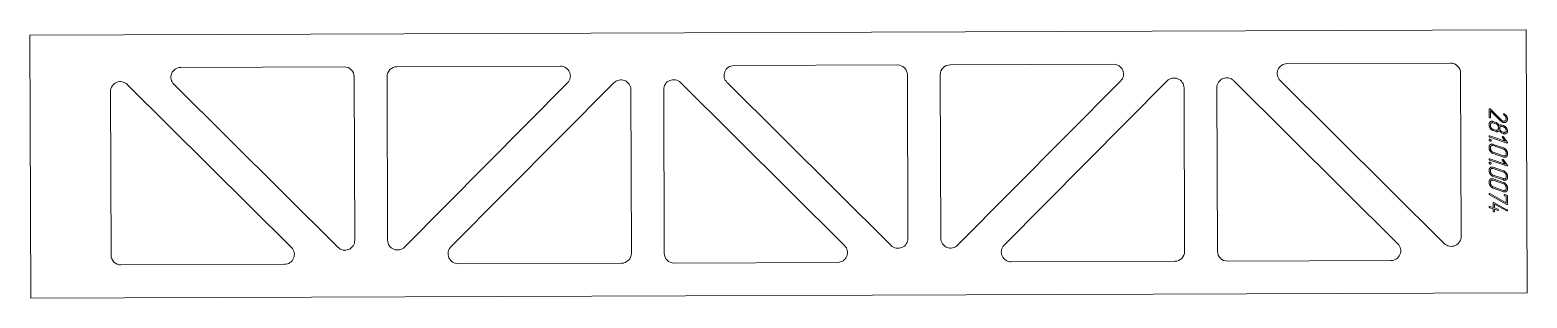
# Model space of a CAD drawing. Header units: millimetres. Extents: x -1 to 2276, y 0 to 408.
import ezdxf

# ---------------------------------------------------------------- set-up
doc = ezdxf.new("R2010")
doc.units = ezdxf.units.MM
doc.linetypes.add('K5LT_BASIC', pattern=[0])
doc.layers.add('Engraving', color=7, linetype='Continuous')

msp = doc.modelspace()

# ---------------------------------------------------------------- linework, layer by layer
at = {"color": 143, "linetype": 'K5LT_BASIC', "lineweight": 15, "true_color": 0x33acca}
for p, q in [((-1.4, 400), (2274.4, 407.8)), ((0, 0), (-1.4, 400)), ((2275.8, 7.8), (2274.4, 407.8)), ((476.8, 351.6), (228, 350.7)), ((805.5, 352.7), (556.8, 351.9)), ((1318.2, 354.5), (1069.4, 353.6)), ((1647, 355.6), (1398.2, 354.7)), ((2159.6, 357.3), (1910.8, 356.5)), ((2175.5, 93.6), (2174.6, 342.4)), ((396.4, 76.9), (146.7, 324.9)), ((217.4, 325.1), (467.1, 77.2)), ((492.7, 87.9), (491.8, 336.6)), ((541.8, 336.8), (542.7, 88)), ((568.3, 77.5), (816.2, 327.1)), ((886.9, 327.4), (639, 77.7)), ((1237.8, 79.8), (988.2, 327.7)), ((1058.9, 328), (1308.5, 80)), ((1334.1, 90.7), (1333.2, 339.5)), ((1383.2, 339.7), (1384.1, 90.9)), ((1409.7, 80.4), (1657.6, 330)), ((1728.4, 330.3), (1480.4, 80.6)), ((1754.9, 71), (1754, 319.7)), ((1804, 319.9), (1804.9, 71.1)), ((2079.2, 82.7), (1829.6, 330.6)), ((1900.3, 330.9), (2149.9, 82.9)), ((121.2, 314.2), (122, 65.4)), ((913.4, 68.1), (912.6, 316.9)), ((962.6, 317), (963.4, 68.3)), ((137.1, 50.4), (385.9, 51.3)), ((649.7, 52.2), (898.5, 53)), ((978.5, 53.3), (1227.3, 54.2)), ((1491.1, 55.1), (1739.9, 55.9)), ((1819.9, 56.2), (2068.7, 57)), ((0, 0), (2275.8, 7.8))]:
    msp.add_line(p, q, dxfattribs=at)
for centre, start, end in [((228, 335.7), 90.1962, 225.1962), ((476.8, 336.6), 0.1962, 90.1962), ((556.8, 336.9), 90.1962, 180.1962), ((805.6, 337.7), 315.1962, 90.1962), ((1069.4, 338.6), 90.1962, 225.1962), ((1318.2, 339.5), 0.1962, 90.1962), ((1398.2, 339.7), 90.1962, 180.1962), ((1647, 340.6), 315.1962, 90.1962), ((1910.8, 341.5), 90.1962, 225.1962), ((2159.6, 342.3), 0.1962, 90.1962), ((136.2, 314.2), 45.1962, 180.1962), ((897.6, 316.8), 0.1962, 135.1962), ((977.6, 317.1), 45.1962, 180.1962), ((1739, 319.7), 0.1962, 135.1962), ((1819, 320), 45.1962, 180.1962), ((2160.5, 93.6), 225.1962, 0.1962), ((385.8, 66.3), 270.1962, 45.1962), ((477.7, 87.8), 225.1962, 0.1962), ((557.7, 88.1), 180.1962, 315.1962), ((649.6, 67.2), 135.1962, 270.1962), ((1227.2, 69.2), 270.1962, 45.1962), ((1319.1, 90.7), 225.1962, 0.1962), ((1399.1, 91), 180.1962, 315.1962), ((1491.1, 70.1), 135.1962, 270.1962), ((1739.9, 70.9), 270.1962, 0.1962), ((1819.9, 71.2), 180.1962, 270.1962), ((2068.6, 72), 270.1962, 45.1962), ((137, 65.4), 180.1962, 270.1962), ((898.4, 68), 270.1962, 0.1962), ((978.4, 68.3), 180.1962, 270.1962)]:
    msp.add_arc(centre, 15, start, end, dxfattribs=at)
at = {"layer": 'Engraving', "color": 143, "linetype": 'K5LT_BASIC', "lineweight": 15, "true_color": 0x33acca}
for p, q in [((2218.2, 287.4), (2218.2, 275.5)), ((2236.3, 271.2), (2219.7, 287.7)), ((2220.2, 274.8), (2220.2, 284.8)), ((2220.2, 284.8), (2235.1, 269.9)), ((2241.3, 280.1), (2241, 280.3)), ((2218.2, 264.6), (2218.2, 262.7)), ((2220.2, 264), (2220.2, 262)), ((2228.1, 267.2), (2224.1, 268.6)), ((2228.1, 265.2), (2224.1, 266.6)), ((2224.1, 256.6), (2228.1, 255.3)), ((2224.1, 254.7), (2228.1, 253.3)), ((2232.1, 257.9), (2232.1, 259.9)), ((2237, 270.5), (2236.3, 271.2)), ((2237.7, 269.9), (2237, 270.5)), ((2240.1, 260.2), (2238, 260.9)), ((2238, 252.9), (2240.1, 252.2)), ((2238, 250.9), (2240.1, 250.2)), ((2240.1, 262.2), (2238.1, 262.9)), ((2245.9, 255.5), (2245.6, 256.6)), ((2246, 254.8), (2245.9, 255.5)), ((2246, 254.2), (2246, 254.8)), ((2218.2, 229.8), (2218.2, 227.8)), ((2242.6, 238.5), (2219.2, 246.5)), ((2219.2, 244.5), (2245, 235.7)), ((2220.2, 229.1), (2220.2, 227.2)), ((2240.1, 228.4), (2224.1, 233.8)), ((2240.1, 226.4), (2224.1, 231.8)), ((2238.4, 244.3), (2242.6, 238.5)), ((2245.7, 237.2), (2239.8, 245.2)), ((2240.1, 250.2), (2240.7, 250)), ((2240.7, 250), (2241.3, 249.9)), ((2241.3, 249.9), (2242.4, 249.8)), ((2242.6, 203.7), (2219.2, 211.7)), ((2219.2, 209.7), (2245, 200.9)), ((2224.1, 221.8), (2240.1, 216.4)), ((2224.1, 219.8), (2240.1, 214.4)), ((2238.4, 209.4), (2242.6, 203.7)), ((2245.7, 202.4), (2239.8, 210.4)), ((2244, 219), (2244, 221)), ((2246, 218.4), (2246, 220.4)), ((2218.2, 195), (2218.2, 193)), ((2220.2, 194.3), (2220.2, 192.3)), ((2240.1, 193.5), (2224.1, 198.9)), ((2240.1, 191.5), (2224.1, 197)), ((2224.1, 187), (2240.1, 181.6)), ((2224.1, 185), (2240.1, 179.6)), ((2244, 184.2), (2244, 186.2)), ((2246, 183.5), (2246, 185.5)), ((2218.2, 177.2), (2218.2, 175.2)), ((2220.2, 176.5), (2220.2, 174.6)), ((2240.1, 175.8), (2224.1, 181.2)), ((2240.1, 173.8), (2224.1, 179.2)), ((2224.1, 169.2), (2240.1, 163.8)), ((2224.1, 167.2), (2240.1, 161.8)), ((2244, 166.4), (2244, 168.4)), ((2246, 165.8), (2246, 167.8)), ((2218.2, 158.4), (2218.4, 157.8)), ((2218.9, 157.2), (2244.8, 142.4)), ((2219.4, 159), (2219.1, 159.1)), ((2224.1, 137.7), (2219.2, 139.3)), ((2219.2, 137.4), (2224.1, 135.7)), ((2244, 144.9), (2219.4, 159)), ((2224.1, 144.6), (2224.1, 137.7)), ((2225.3, 145.2), (2225.1, 145.3)), ((2245.2, 134.4), (2225.3, 145.2)), ((2226.1, 137), (2226.1, 142.7)), ((2226.1, 142.7), (2244.8, 132.6)), ((2231.1, 135.3), (2226.1, 137)), ((2245, 156.3), (2242.1, 157.3)), ((2242.1, 155.3), (2244, 154.6)), ((2244, 154.6), (2244, 144.9)), ((2244.8, 142.4), (2245.1, 142.3)), ((2246, 143), (2246, 155)), ((2224.1, 135.7), (2224.1, 132.7)), ((2226.1, 132), (2226.1, 135)), ((2226.1, 135), (2231.1, 133.3)), ((2244.8, 132.6), (2245.1, 132.5)), ((2246, 133.2), (2245.8, 133.9))]:
    msp.add_line(p, q, dxfattribs=at)
for points in [[(2218.5, 288), (2218.2, 287.8), (2218.2, 287.4)], [(2218.2, 275.5), (2218.2, 275), (2218.5, 274.7)], [(2219.2, 288), (2218.8, 288.1), (2218.5, 288)], [(2218.5, 274.7), (2218.8, 274.3), (2219.2, 274.2)], [(2219.7, 287.7), (2219.5, 287.9), (2219.2, 288)], [(2219.2, 274.2), (2219.5, 274), (2219.8, 274.3)], [(2219.8, 274.3), (2220.2, 274.5), (2220.2, 274.8)], [(2240.2, 280.2), (2240, 280), (2240, 279.6)], [(2240, 279.6), (2240, 279.2), (2240.2, 279)], [(2241, 280.3), (2240.5, 280.5), (2240.2, 280.2)], [(2240.2, 279), (2240.3, 278.7), (2240.6, 278.5)], [(2240.6, 278.5), (2242.5, 277.1), (2243.2, 275.7)], [(2244.9, 276.3), (2243.7, 278.5), (2241.3, 280.1)], [(2243.2, 275.7), (2244, 274.2), (2244, 272.9)], [(2246, 272.3), (2246, 274.3), (2244.9, 276.3)], [(2219.9, 268.2), (2218.2, 266.9), (2218.2, 264.6)], [(2218.2, 262.7), (2218.2, 260.2), (2219.9, 257.8)], [(2224.1, 268.6), (2221.6, 269.4), (2219.9, 268.2)], [(2219.9, 257.8), (2221.7, 255.5), (2224.1, 254.7)], [(2221.3, 266.3), (2220.2, 265.5), (2220.2, 264)], [(2220.2, 262), (2220.2, 260.3), (2221.3, 258.8)], [(2224.1, 266.6), (2222.5, 267.1), (2221.3, 266.3)], [(2221.3, 258.8), (2222.5, 257.2), (2224.1, 256.6)], [(2231, 265.4), (2229.6, 266.7), (2228.1, 267.2)], [(2230.9, 263.1), (2229.8, 264.7), (2228.1, 265.2)], [(2228.1, 255.3), (2229.8, 254.7), (2230.9, 255.5)], [(2228.1, 253.3), (2229.8, 252.7), (2231.3, 253.2)], [(2232.1, 259.9), (2232.1, 261.6), (2230.9, 263.1)], [(2230.9, 255.5), (2232.1, 256.2), (2232.1, 257.9)], [(2233.4, 262.2), (2232.4, 264.1), (2231, 265.4)], [(2231.3, 253.2), (2232.8, 253.6), (2233.4, 254.7)], [(2235.4, 263.2), (2234.2, 263), (2233.4, 262.2)], [(2233.4, 254.7), (2234.3, 253.3), (2235.5, 252.3)], [(2235.2, 260.7), (2234.1, 259.9), (2234.1, 258.3)], [(2234.1, 258.3), (2234.1, 256.6), (2235.2, 255.1)], [(2235.1, 269.9), (2236.4, 268.7), (2237.3, 268.1)], [(2238, 260.9), (2236.4, 261.4), (2235.2, 260.7)], [(2235.2, 255.1), (2236.4, 253.5), (2238, 252.9)], [(2238.1, 262.9), (2236.6, 263.3), (2235.4, 263.2)], [(2235.5, 252.3), (2236.6, 251.4), (2238, 250.9)], [(2237.3, 268.1), (2238.2, 267.5), (2239.2, 267.2)], [(2239.2, 269.2), (2238.4, 269.5), (2237.7, 269.9)], [(2242.6, 269.7), (2241.2, 268.5), (2239.2, 269.2)], [(2239.2, 267.2), (2242, 266.2), (2244.1, 267.8)], [(2244.3, 259), (2242.4, 261.4), (2240.1, 262.2)], [(2242.9, 258.1), (2241.7, 259.6), (2240.1, 260.2)], [(2240.1, 252.2), (2241.7, 251.7), (2242.9, 252.4)], [(2242.4, 249.8), (2243.5, 249.9), (2244.3, 250.5)], [(2243.6, 271), (2243.2, 270.2), (2242.6, 269.7)], [(2244, 254.8), (2244, 256.5), (2242.9, 258.1)], [(2242.9, 252.4), (2244, 253.2), (2244, 254.8)], [(2244, 272.9), (2244, 271.9), (2243.6, 271)], [(2244.1, 267.8), (2246, 269.4), (2246, 272.3)], [(2245.6, 256.6), (2245.2, 257.8), (2244.3, 259)], [(2244.3, 250.5), (2246, 251.7), (2246, 254.2)], [(2218.4, 246.5), (2218.2, 246), (2218.2, 245.9)], [(2218.2, 245.9), (2218.2, 245.4), (2218.4, 245.1)], [(2218.6, 241.4), (2218.2, 241.2), (2218.2, 240.5)], [(2218.2, 240.5), (2218.2, 239.8), (2218.6, 239.2)], [(2219.9, 233.4), (2218.2, 232.1), (2218.2, 229.8)], [(2218.2, 227.8), (2218.2, 225.3), (2219.9, 223)], [(2219.2, 246.5), (2218.6, 246.7), (2218.4, 246.5)], [(2218.4, 245.1), (2218.7, 244.7), (2219.2, 244.5)], [(2219.7, 241.5), (2219.1, 241.7), (2218.6, 241.4)], [(2218.6, 239.2), (2219.1, 238.7), (2219.7, 238.5)], [(2220.6, 240.8), (2220, 241.3), (2219.7, 241.5)], [(2219.7, 238.5), (2220.2, 238.3), (2220.7, 238.6)], [(2224.1, 233.8), (2221.6, 234.6), (2219.9, 233.4)], [(2221.3, 231.5), (2220.2, 230.7), (2220.2, 229.1)], [(2221.2, 239.5), (2221.2, 240.2), (2220.6, 240.8)], [(2220.7, 238.6), (2221.2, 238.9), (2221.2, 239.5)], [(2224.1, 231.8), (2222.5, 232.3), (2221.3, 231.5)], [(2238.4, 245.6), (2238.1, 245.5), (2238.1, 245)], [(2238.1, 245), (2238.1, 244.7), (2238.4, 244.3)], [(2239.1, 245.7), (2238.7, 245.8), (2238.4, 245.6)], [(2239.8, 245.2), (2239.2, 245.6), (2239.1, 245.7)], [(2244.2, 225.2), (2242.4, 227.5), (2240.1, 228.4)], [(2245, 235.7), (2245.5, 235.6), (2245.7, 235.8)], [(2246, 236.4), (2246, 236.8), (2245.7, 237.2)], [(2245.7, 235.8), (2246, 236), (2246, 236.4)], [(2218.4, 211.7), (2218.2, 211.2), (2218.2, 211)], [(2218.2, 211), (2218.2, 210.6), (2218.4, 210.2)], [(2218.6, 206.6), (2218.2, 206.4), (2218.2, 205.7)], [(2218.2, 205.7), (2218.2, 204.9), (2218.6, 204.4)], [(2219.2, 211.7), (2218.6, 211.9), (2218.4, 211.7)], [(2218.4, 210.2), (2218.7, 209.9), (2219.2, 209.7)], [(2219.7, 206.6), (2219.1, 206.8), (2218.6, 206.6)], [(2220.6, 206), (2220, 206.5), (2219.7, 206.6)], [(2219.9, 223), (2221.7, 220.6), (2224.1, 219.8)], [(2220.2, 227.2), (2220.2, 225.5), (2221.3, 224)], [(2221.2, 204.6), (2221.2, 205.4), (2220.6, 206)], [(2221.3, 224), (2222.4, 222.4), (2224.1, 221.8)], [(2238.4, 210.8), (2238.1, 210.6), (2238.1, 210.2)], [(2238.1, 210.2), (2238.1, 209.8), (2238.4, 209.4)], [(2239.1, 210.9), (2238.7, 211), (2238.4, 210.8)], [(2239.8, 210.4), (2239.2, 210.8), (2239.1, 210.9)], [(2242.9, 224.2), (2241.7, 225.8), (2240.1, 226.4)], [(2240.1, 216.4), (2241.7, 215.8), (2242.9, 216.6)], [(2240.1, 214.4), (2242.5, 213.6), (2244.3, 214.7)], [(2244, 221), (2244, 222.7), (2242.9, 224.2)], [(2242.9, 216.6), (2244, 217.4), (2244, 219)], [(2246, 220.4), (2246, 222.9), (2244.2, 225.2)], [(2244.3, 214.7), (2246, 215.9), (2246, 218.4)], [(2219.9, 198.5), (2218.2, 197.3), (2218.2, 195)], [(2218.2, 193), (2218.2, 190.5), (2219.9, 188.2)], [(2218.6, 204.4), (2219.1, 203.8), (2219.7, 203.7)], [(2219.7, 203.7), (2220.2, 203.5), (2220.7, 203.8)], [(2224.1, 198.9), (2221.6, 199.8), (2219.9, 198.5)], [(2219.9, 188.2), (2221.7, 185.8), (2224.1, 185)], [(2221.3, 196.7), (2220.2, 195.9), (2220.2, 194.3)], [(2220.2, 192.3), (2220.2, 190.7), (2221.3, 189.1)], [(2220.7, 203.8), (2221.2, 204.1), (2221.2, 204.6)], [(2224.1, 197), (2222.5, 197.5), (2221.3, 196.7)], [(2221.3, 189.1), (2222.4, 187.6), (2224.1, 187)], [(2244.2, 190.4), (2242.4, 192.7), (2240.1, 193.5)], [(2242.9, 189.4), (2241.7, 191), (2240.1, 191.5)], [(2244, 186.2), (2244, 187.9), (2242.9, 189.4)], [(2242.9, 181.8), (2244, 182.6), (2244, 184.2)], [(2246, 185.5), (2246, 188), (2244.2, 190.4)], [(2244.3, 179.9), (2246, 181.1), (2246, 183.5)], [(2245, 200.9), (2245.5, 200.8), (2245.7, 201)], [(2246, 201.6), (2246, 202), (2245.7, 202.4)], [(2245.7, 201), (2246, 201.2), (2246, 201.6)], [(2219.9, 180.8), (2218.2, 179.5), (2218.2, 177.2)], [(2218.2, 175.2), (2218.2, 172.7), (2219.9, 170.4)], [(2224.1, 181.2), (2221.6, 182), (2219.9, 180.8)], [(2219.9, 170.4), (2221.7, 168), (2224.1, 167.2)], [(2221.3, 178.9), (2220.2, 178.1), (2220.2, 176.5)], [(2220.2, 174.6), (2220.2, 172.9), (2221.3, 171.4)], [(2224.1, 179.2), (2222.5, 179.7), (2221.3, 178.9)], [(2221.3, 171.4), (2222.4, 169.8), (2224.1, 169.2)], [(2240.1, 181.6), (2241.7, 181), (2242.9, 181.8)], [(2240.1, 179.6), (2242.5, 178.7), (2244.3, 179.9)], [(2244.2, 172.6), (2242.4, 174.9), (2240.1, 175.8)], [(2242.9, 171.6), (2241.7, 173.2), (2240.1, 173.8)], [(2240.1, 163.8), (2241.7, 163.2), (2242.9, 164)], [(2240.1, 161.8), (2242.5, 161), (2244.3, 162.1)], [(2244, 168.4), (2244, 170.1), (2242.9, 171.6)], [(2242.9, 164), (2244, 164.8), (2244, 166.4)], [(2246, 167.8), (2246, 170.3), (2244.2, 172.6)], [(2244.3, 162.1), (2246, 163.3), (2246, 165.8)], [(2218.4, 159.1), (2218.2, 158.8), (2218.2, 158.4)], [(2218.4, 139.3), (2218.2, 138.9), (2218.2, 138.7)], [(2218.2, 138.7), (2218.2, 138.3), (2218.4, 137.9)], [(2219.1, 159.1), (2218.7, 159.3), (2218.4, 159.1)], [(2218.4, 157.8), (2218.8, 157.3), (2218.9, 157.2)], [(2219.2, 139.3), (2218.6, 139.5), (2218.4, 139.3)], [(2218.4, 137.9), (2218.7, 137.5), (2219.2, 137.4)], [(2224.4, 145.2), (2224.1, 145.1), (2224.1, 144.6)], [(2225.1, 145.3), (2224.7, 145.4), (2224.4, 145.2)], [(2241.3, 157.3), (2241.1, 156.8), (2241.1, 156.6)], [(2241.1, 156.6), (2241.1, 156.2), (2241.3, 155.8)], [(2242.1, 157.3), (2241.5, 157.5), (2241.3, 157.3)], [(2241.3, 155.8), (2241.6, 155.5), (2242.1, 155.3)], [(2246, 155), (2246, 155.9), (2245, 156.3)], [(2245.1, 142.3), (2245.5, 142.2), (2245.8, 142.3)], [(2245.8, 142.3), (2246, 142.5), (2246, 143)], [(2224.1, 132.7), (2224.1, 132.2), (2224.5, 131.8)], [(2224.5, 131.8), (2224.8, 131.4), (2225.1, 131.3)], [(2225.1, 131.3), (2225.5, 131.2), (2225.8, 131.4)], [(2225.8, 131.4), (2226.1, 131.6), (2226.1, 132)], [(2231.8, 134.8), (2231.4, 135.2), (2231.1, 135.3)], [(2231.1, 133.3), (2231.6, 133.1), (2231.9, 133.4)], [(2232.1, 133.9), (2232.1, 134.3), (2231.8, 134.8)], [(2231.9, 133.4), (2232.1, 133.6), (2232.1, 133.9)], [(2245.1, 132.5), (2245.5, 132.4), (2245.8, 132.6)], [(2245.8, 133.9), (2245.6, 134.2), (2245.2, 134.4)], [(2245.8, 132.6), (2246, 132.8), (2246, 133.2)]]:
    msp.add_open_spline(points, degree=2, dxfattribs=at)

doc.saveas('drawing.dxf')
